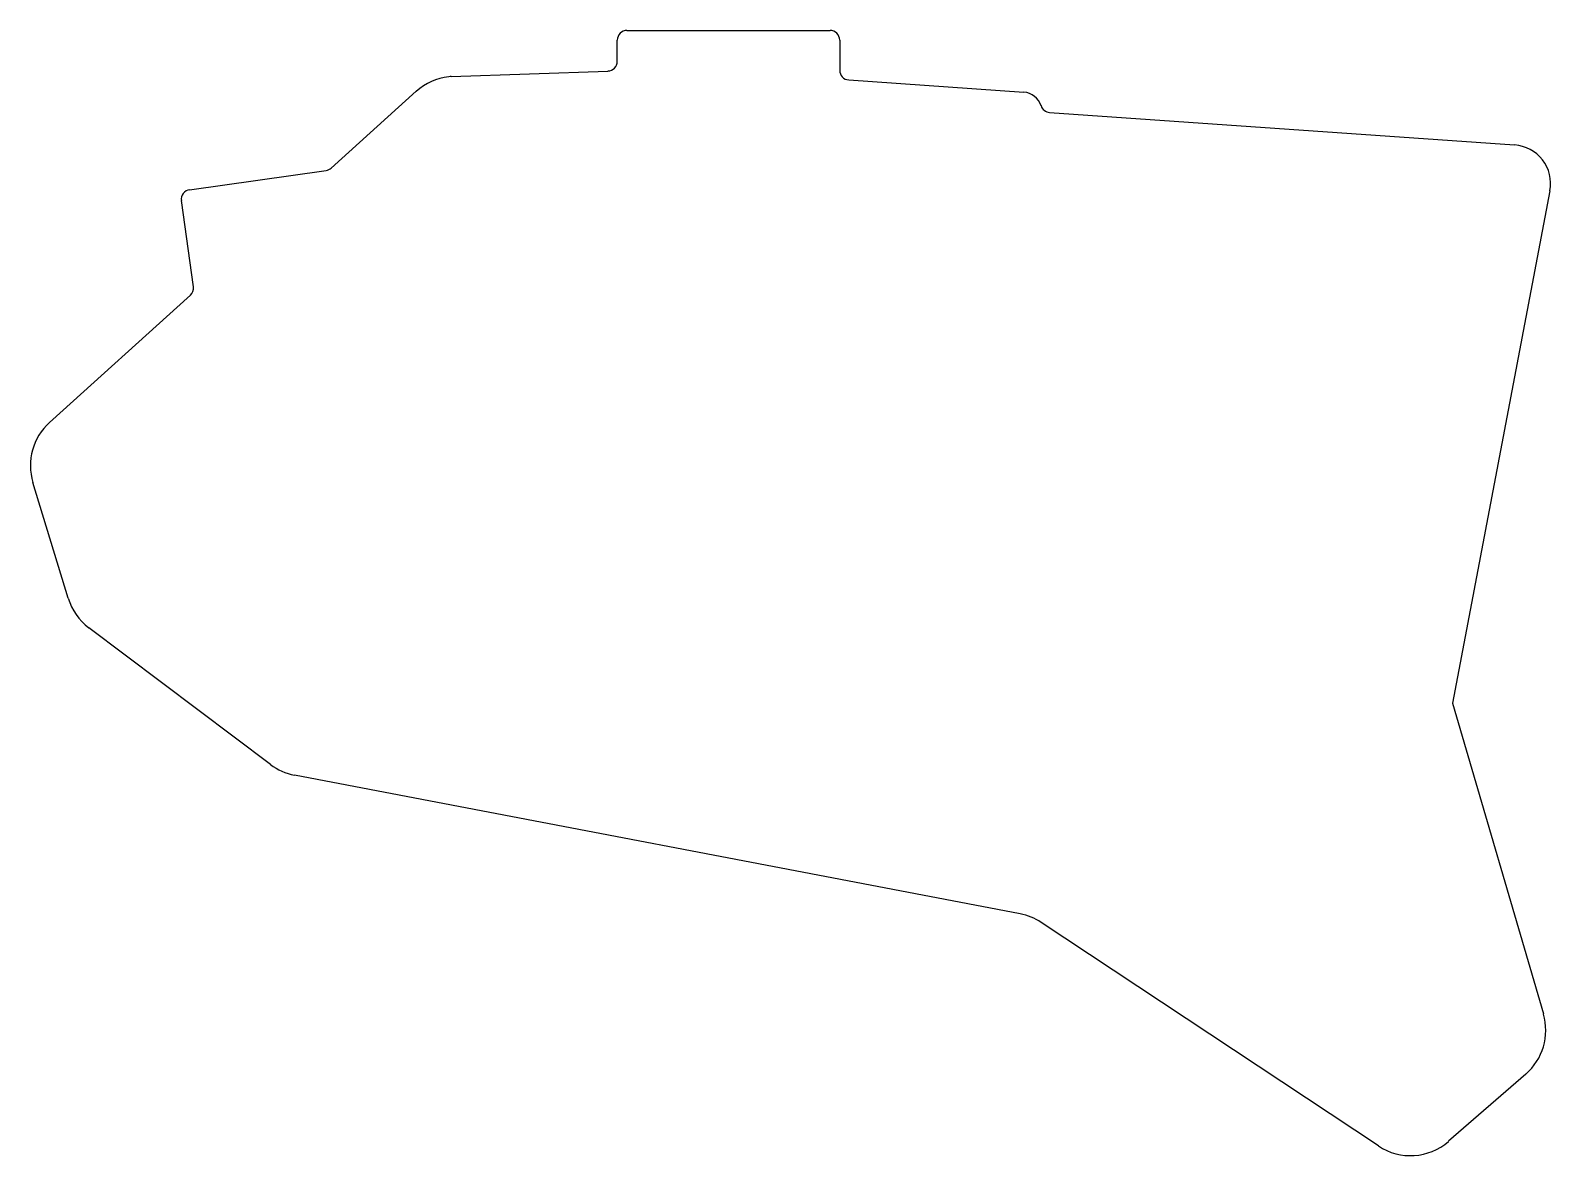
# Model space of a CAD drawing. Header units: millimetres. Extents: x -18 to 140, y -50 to 66.
import ezdxf

# ---------------------------------------------------------------- set-up
doc = ezdxf.new("R2010")
doc.units = ezdxf.units.MM

msp = doc.modelspace()

# ---------------------------------------------------------------- linework, layer by layer
for p, q in [((43.02, 62.62), (43.02, 64.81)), ((44.02, 65.81), (65.02, 65.81)), ((66.02, 64.81), (66.02, 61.69)), ((25.85, 61.05), (42.05, 61.62)), ((66.95, 60.7), (85.07, 59.43)), ((13.44, 51.58), (22.22, 59.52)), ((87.72, 57.34), (135.81, 53.98)), ((-1.21, 49.35), (12.91, 51.34)), ((139.46, 49.24), (129.4, -3.71)), ((-0.81, 39.32), (-2.06, 48.22)), ((-15.69, 25.29), (-1.13, 38.44)), ((-13.76, 7.12), (-17.41, 19.08)), ((7.16, -10.07), (-11.63, 4.08)), ((129.4, -3.71), (138.79, -35.85)), ((84.68, -25.5), (9.64, -11.18)), ((121.73, -49.49), (86.86, -26.39)), ((136.97, -42.07), (128.98, -49.01))]:
    msp.add_line(p, q)
for centre, radius, start, end in [((44.02, 64.81), 1, 90, 180), ((65.02, 64.81), 1, 0, 90), ((42.02, 62.62), 1, 272, 0), ((67.02, 61.69), 1, 180, 266), ((26.25, 55.06), 6, 96.2449, 132.0714), ((25.92, 59.05), 2, 92, 99.3557), ((84.93, 57.43), 2, 17.5102, 86), ((87.79, 58.34), 1, 197.5102, 266), ((135.53, 49.99), 4, 349.2409, 86), ((12.77, 52.33), 1, 278, 312.0714), ((-1.07, 48.36), 1, 98, 188), ((-1.8, 39.18), 1, 312.0714, 8), ((-11.67, 20.84), 6, 132.0714, 196.9726), ((-15.02, 24.55), 1, 132.0714095, 132.0714103), ((-8.02, 8.87), 6, 196.9726, 233), ((-11.03, 4.88), 1, 232.9999998, 233.0000007), ((10.77, -5.28), 6, 233, 259.1921), ((83.55, -31.39), 6, 56.4755, 79.1921), ((86.31, -27.23), 1, 56.4754866, 56.4754873), ((133.03, -37.54), 6, 311, 16.2842), ((137.83, -36.14), 1, 16.2842024, 16.2842052), ((136.31, -41.31), 1, 310.999998, 310.9999996), ((125.04, -44.49), 6, 236.4755, 311), ((122.28, -48.65), 1, 236.4754866, 236.4754873)]:
    msp.add_arc(centre, radius, start, end)

doc.saveas('drawing.dxf')
